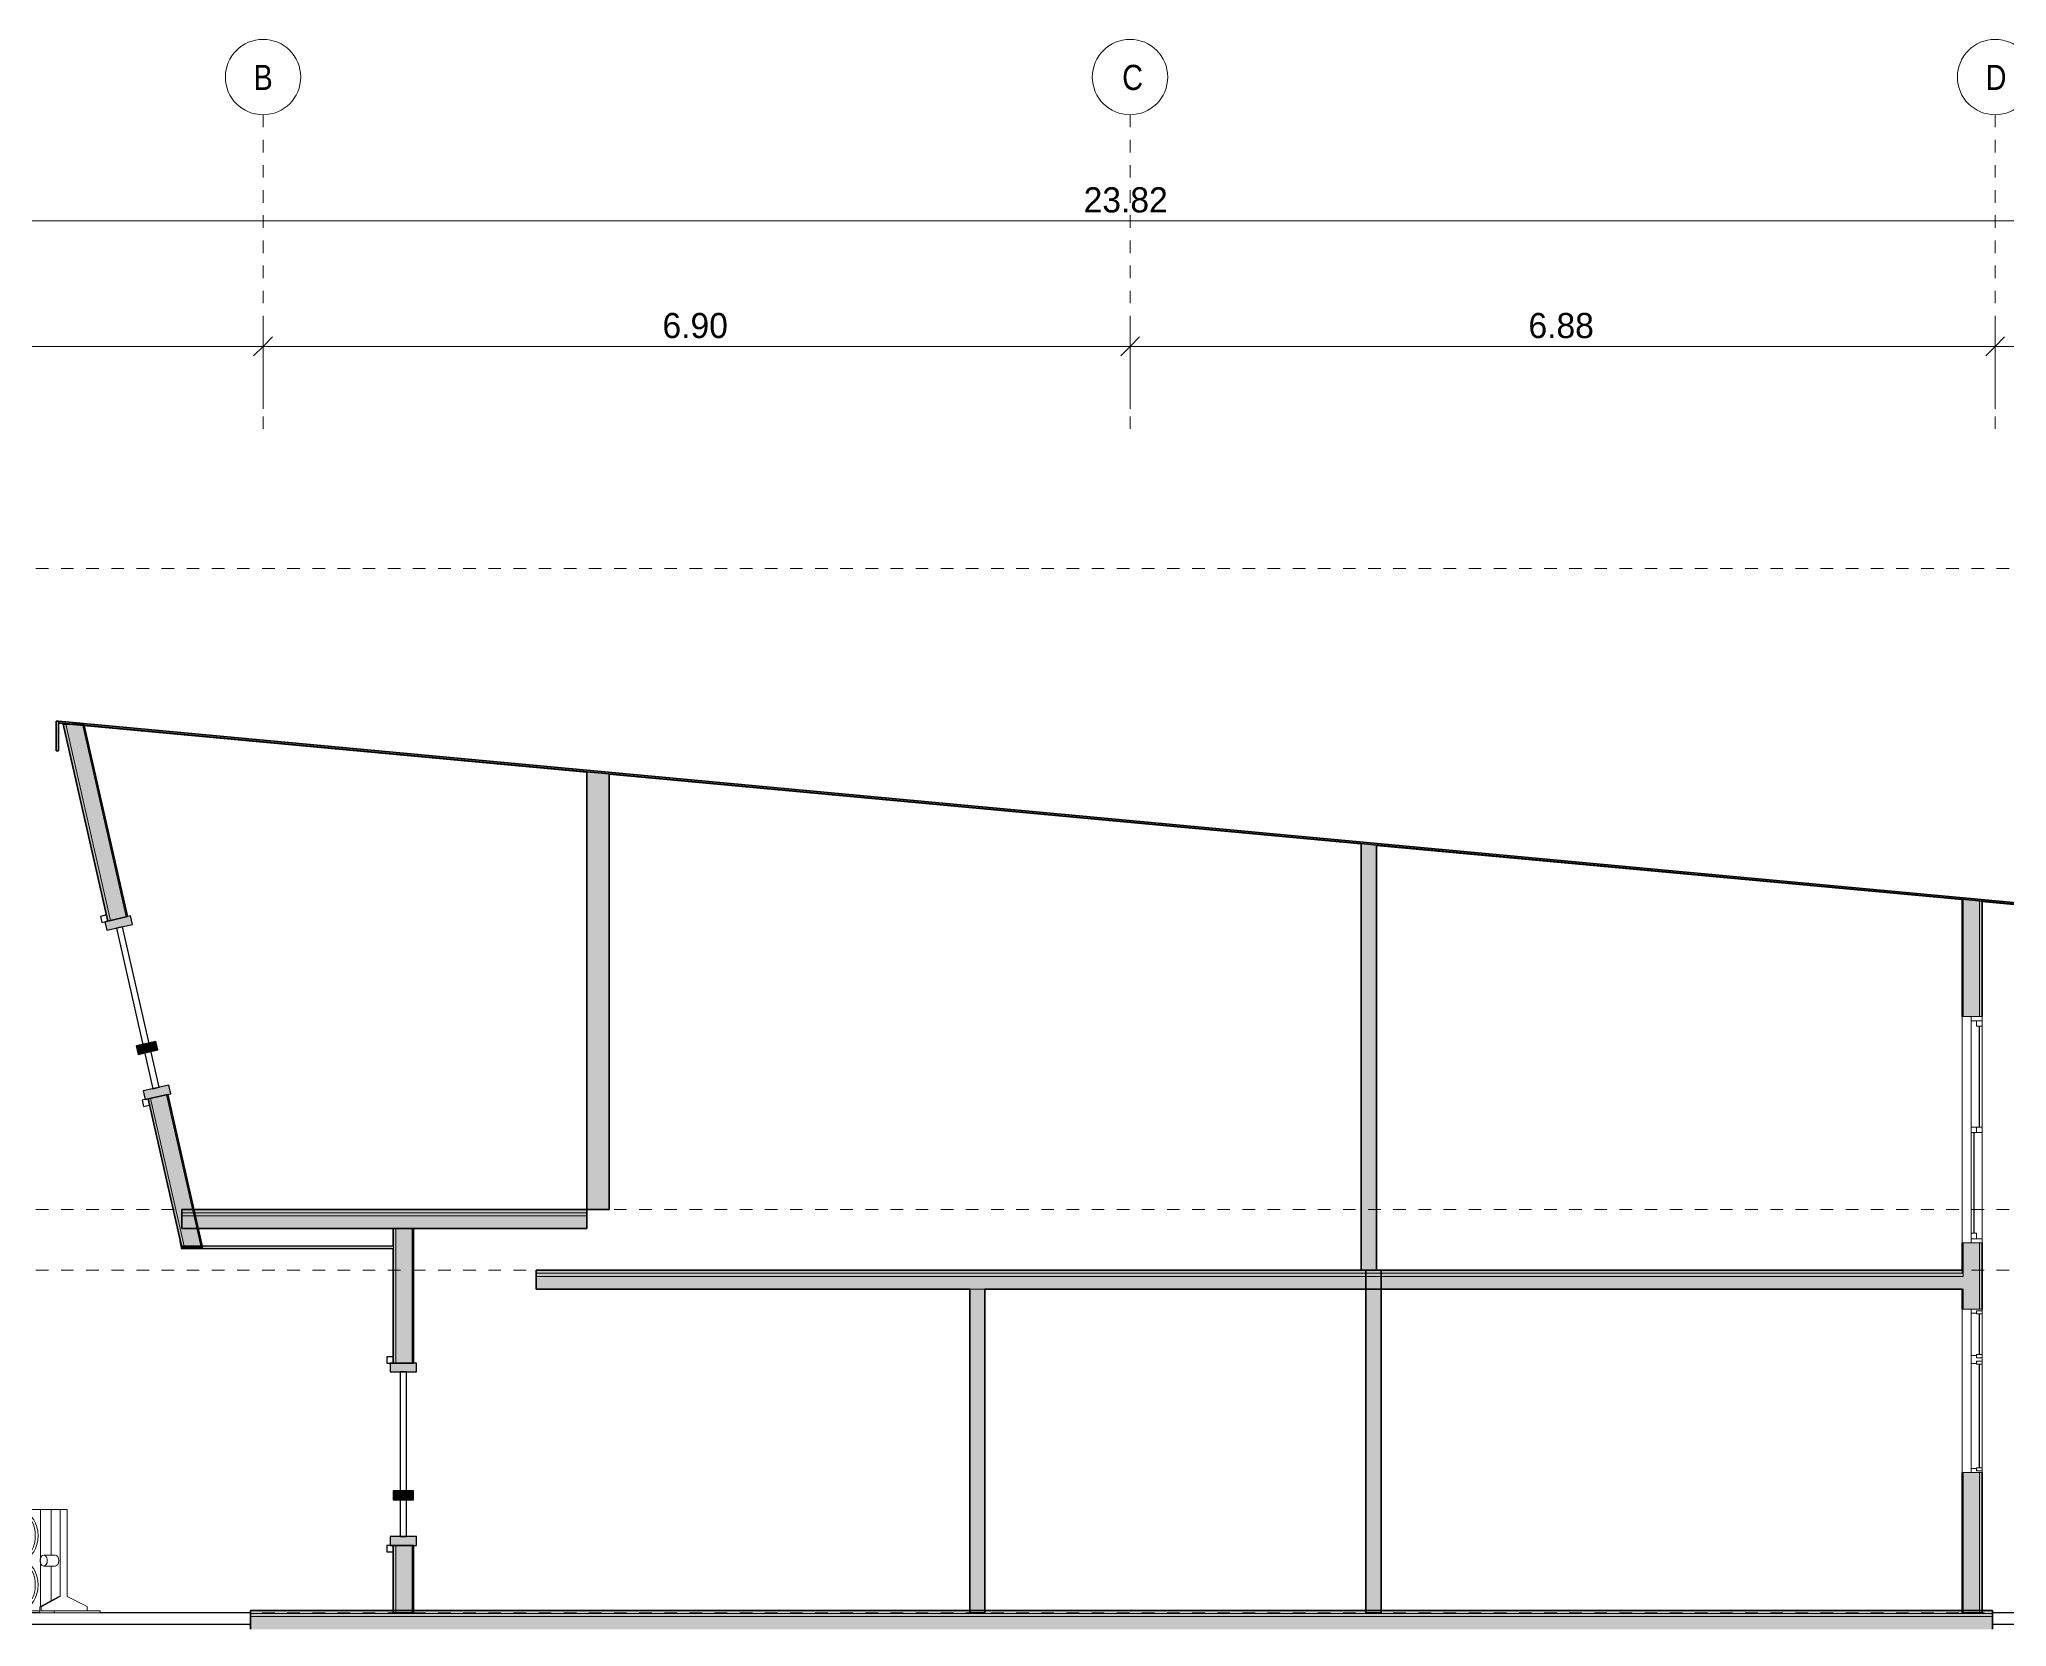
# Model space of a CAD drawing. Header units: metres. Extents: x -3 to 141, y -7 to 15.
# Drawn here: x 63.31 to 78.96, y 2.7 to 15.33 of the extents above; entities that cross this region are included whole.
import ezdxf

# ---------------------------------------------------------------- set-up
doc = ezdxf.new("R2010")
doc.units = ezdxf.units.M
doc.linetypes.add('Centre', pattern=[0.03175, 0.00635, -0.00475, 0.0159, -0.00475])
doc.linetypes.add('Grid Line', pattern=[0.022225, 0.0127, -0.003175, 0.003175, -0.003175])
for name, color, linetype, lineweight in [('A-ANNO-DIMS', 7, 'Continuous', 9), ('A-ANNO-DIMS-100', 7, 'Continuous', 9), ('A-CLNG', 7, 'Continuous', 9), ('A-CLNG-PATT', 7, 'Continuous', 35), ('A-FLOR', 7, 'Continuous', 9), ('A-FLOR-LEVL', 7, 'Continuous', 9), ('A-FLOR-MCUT', 7, 'Continuous', 9), ('A-GENM', 7, 'Continuous', 9), ('A-GLAZ', 7, 'Continuous', 9), ('A-ROOF', 7, 'Continuous', 9), ('A-ROOF-MCUT', 7, 'Continuous', 35), ('A-WALL', 7, 'Continuous', 9), ('A-WALL-PATT', 7, 'Continuous', 35), ('I-WALL', 7, 'Continuous', 9), ('M-EQPM', 7, 'Continuous', 9), ('S-GRID', 7, 'Continuous', 9), ('S-GRID-IDEN', 7, 'Continuous', 9)]:
    doc.layers.add(name, color=color, linetype=linetype, lineweight=lineweight)
doc.styles.add('Century Gothic_1', font='GOTHIC.TTF', dxfattribs={"height": 0.2})
doc.styles.add('Saira Condensed', font='SairaCondensed-Regular.ttf', dxfattribs={"height": 0.2})
doc.dimstyles.new('FCA_N_Cotas_E100', dxfattribs={"dimscale": 0.3048, "dimtxt": 0.208834, "dimasz": 0.492126, "dimexe": 0.656168, "dimexo": 0.656168, "dimgap": 0.032808, "dimtad": 1, "dimrnd": 0.01, "dimzin": 0, "dimdsep": 46, "dimtxsty": 'Century Gothic_1', "dimblk1": 'OBLIQUE', "dimblk2": 'OBLIQUE', "dimsah": 1, "dimcen": 0.09, "dimdle": 0.656168, "dimazin": 2, "dimtfac": 1, "dimtdec": 4, "dimtix": 1, "dimtmove": 0, "dimatfit": 3, "dimfxl": 1, "dimtvp": 1, "dimtolj": 1, "dimtzin": 0, "dimarcsym": 2})

# ---------------------------------------------------------------- blocks, each defined once
blk = doc.blocks.new('M_Corniza Generica - Gris-2486598-Sección 03')
at = {"layer": 'A-GENM', "lineweight": 25}
for p, q in [((-1.54, 5.768), (-1.545, 5.767)), ((-1.545, 5.767), (-1.534, 5.718)), ((-1.529, 5.719), (-1.54, 5.768)), ((-1.534, 5.718), (-1.529, 5.719))]:
    blk.add_line(p, q, dxfattribs=at)
blk = doc.blocks.new('M_Window-Double-Hung-Double - 1500 x 1800-2536811-Sección 03')
at = {"layer": 'A-GLAZ', "color": 8, "true_color": 0x808080}
for p, q in [((12.636, 7.556), (12.636, 5.756)), ((12.796, 5.756), (12.796, 7.556))]:
    blk.add_line(p, q, dxfattribs=at)
at = {"layer": 'A-GLAZ', "lineweight": 18}
for p, q in [((12.796, 7.556), (12.636, 7.556)), ((12.707, 7.524), (12.707, 7.556)), ((12.796, 7.524), (12.707, 7.524)), ((12.751, 7.524), (12.751, 7.48)), ((12.796, 7.556), (12.796, 7.48)), ((12.796, 7.48), (12.751, 7.48)), ((12.707, 6.634), (12.707, 6.678)), ((12.707, 6.678), (12.796, 6.678)), ((12.796, 6.634), (12.707, 6.634)), ((12.751, 6.678), (12.751, 6.634)), ((12.796, 6.678), (12.796, 6.634)), ((12.707, 5.832), (12.751, 5.832)), ((12.707, 5.756), (12.707, 5.832)), ((12.751, 5.832), (12.751, 5.788)), ((12.636, 5.756), (12.796, 5.756)), ((12.796, 5.788), (12.707, 5.788)), ((12.796, 5.788), (12.796, 5.756))]:
    blk.add_line(p, q, dxfattribs=at)
at = {"layer": 'A-GLAZ'}
for p, q in [((12.707, 7.524), (12.707, 6.678)), ((12.796, 7.48), (12.796, 6.678)), ((12.707, 6.634), (12.707, 5.832)), ((12.796, 6.634), (12.796, 5.788))]:
    blk.add_line(p, q, dxfattribs=at)
at = {"layer": 'A-GLAZ', "lineweight": 25}
for p, q in [((12.773, 6.678), (12.773, 7.48)), ((12.729, 6.634), (12.729, 5.832))]:
    blk.add_line(p, q, dxfattribs=at)
blk = doc.blocks.new('M_Ventana Ponton - 650 x 1400 mm-2537247-Sección 03')
at = {"layer": 'A-GLAZ', "color": 8, "true_color": 0x808080}
for p, q in [((12.636, 5.229), (12.636, 4.829)), ((12.796, 4.829), (12.796, 5.229)), ((12.636, 4.829), (12.636, 3.929)), ((12.796, 3.929), (12.796, 4.829))]:
    blk.add_line(p, q, dxfattribs=at)
at = {"layer": 'A-GLAZ', "lineweight": 18}
for p, q in [((12.636, 5.229), (12.796, 5.229)), ((12.707, 5.197), (12.707, 5.229)), ((12.751, 5.197), (12.707, 5.197)), ((12.751, 5.216), (12.751, 5.191)), ((12.796, 5.216), (12.751, 5.216)), ((12.796, 5.191), (12.751, 5.191)), ((12.796, 5.229), (12.796, 5.191)), ((12.751, 4.861), (12.707, 4.861)), ((12.707, 4.829), (12.707, 4.861)), ((12.751, 4.867), (12.796, 4.867)), ((12.751, 4.842), (12.751, 4.867)), ((12.796, 4.867), (12.796, 4.829)), ((12.707, 4.797), (12.707, 4.829)), ((12.751, 4.797), (12.707, 4.797)), ((12.796, 4.842), (12.751, 4.842)), ((12.751, 4.816), (12.751, 4.791)), ((12.796, 4.816), (12.751, 4.816)), ((12.796, 4.791), (12.751, 4.791)), ((12.796, 4.829), (12.796, 4.791)), ((12.636, 3.929), (12.796, 3.929)), ((12.751, 3.961), (12.707, 3.961)), ((12.707, 3.929), (12.707, 3.961)), ((12.751, 3.967), (12.796, 3.967)), ((12.751, 3.942), (12.751, 3.967)), ((12.796, 3.942), (12.751, 3.942)), ((12.796, 3.967), (12.796, 3.929))]:
    blk.add_line(p, q, dxfattribs=at)
at = {"layer": 'A-GLAZ'}
for p, q in [((12.707, 4.861), (12.707, 5.197)), ((12.796, 5.191), (12.796, 4.867)), ((12.707, 3.961), (12.707, 4.797)), ((12.796, 4.791), (12.796, 3.967))]:
    blk.add_line(p, q, dxfattribs=at)
at = {"layer": 'A-GLAZ', "lineweight": 25}
for p, q in [((12.773, 4.867), (12.773, 5.191)), ((12.773, 3.967), (12.773, 4.791))]:
    blk.add_line(p, q, dxfattribs=at)
blk = doc.blocks.new('M_Ventana Fachada ponton - M_Ventana Fachada ponton-2570500-Sección 03')
at = {"layer": 'A-GLAZ', "true_color": 0xc0c0c0}
h = blk.add_hatch(color=9, dxfattribs=at)
h.paths.add_polyline_path([(-1.821, 6.897), (-1.617, 6.943), (-1.632, 7.011), (-1.837, 6.965)])
h.paths.add_polyline_path([(-2.126, 8.243), (-1.922, 8.289), (-1.937, 8.357), (-2.142, 8.311)])
blk.add_hatch(color=9, dxfattribs=at).paths.add_polyline_path([(-1.877, 7.255), (-1.721, 7.291), (-1.737, 7.359), (-1.893, 7.324)])
at = {"layer": 'A-GLAZ', "lineweight": 25}
for p, q in [((-2.129, 8.365), (-2.177, 8.354)), ((-2.177, 8.354), (-2.166, 8.305)), ((-2.166, 8.305), (-2.118, 8.316)), ((-1.937, 8.357), (-2.142, 8.311)), ((-2.142, 8.311), (-2.126, 8.243)), ((-2.118, 8.316), (-2.129, 8.365)), ((-1.922, 8.289), (-1.937, 8.357)), ((-2.126, 8.243), (-1.922, 8.289)), ((-2, 8.271), (-2.048, 8.26)), ((-2.048, 8.26), (-1.759, 6.982)), ((-1.71, 6.994), (-2, 8.271)), ((-1.737, 7.359), (-1.893, 7.324)), ((-1.721, 7.291), (-1.737, 7.359)), ((-1.893, 7.324), (-1.877, 7.255)), ((-1.877, 7.255), (-1.721, 7.291)), ((-1.797, 6.902), (-1.846, 6.891)), ((-1.846, 6.891), (-1.835, 6.842)), ((-1.632, 7.011), (-1.837, 6.965)), ((-1.837, 6.965), (-1.821, 6.897)), ((-1.821, 6.897), (-1.617, 6.943)), ((-1.786, 6.853), (-1.797, 6.902)), ((-1.759, 6.982), (-1.71, 6.994)), ((-1.617, 6.943), (-1.632, 7.011)), ((-1.835, 6.842), (-1.786, 6.853))]:
    blk.add_line(p, q, dxfattribs=at)
blk = doc.blocks.new('M_Ventana Fachada ponton - M_Ventana Fachada ponton-V19-Sección 03')
at = {"layer": 'A-GLAZ', "true_color": 0xc0c0c0}
h = blk.add_hatch(color=9, dxfattribs=at)
h.paths.add_polyline_path([(0.128, 3.349), (0.338, 3.349), (0.338, 3.419), (0.128, 3.419)])
h.paths.add_polyline_path([(0.128, 4.73), (0.338, 4.73), (0.338, 4.8), (0.128, 4.8)])
blk.add_hatch(color=9, dxfattribs=at).paths.add_polyline_path([(0.313, 3.712), (0.313, 3.782), (0.153, 3.782), (0.153, 3.712)])
at = {"layer": 'A-GLAZ', "lineweight": 25}
for p, q in [((0.153, 4.85), (0.103, 4.85)), ((0.103, 4.85), (0.103, 4.8)), ((0.103, 4.8), (0.153, 4.8)), ((0.338, 4.8), (0.128, 4.8)), ((0.128, 4.8), (0.128, 4.73)), ((0.128, 4.73), (0.338, 4.73)), ((0.153, 4.8), (0.153, 4.85)), ((0.208, 4.73), (0.208, 3.419)), ((0.258, 4.73), (0.208, 4.73)), ((0.258, 3.419), (0.258, 4.73)), ((0.338, 4.73), (0.338, 4.8)), ((0.153, 3.782), (0.153, 3.712)), ((0.313, 3.782), (0.153, 3.782)), ((0.313, 3.712), (0.313, 3.782)), ((0.153, 3.712), (0.313, 3.712)), ((0.153, 3.349), (0.103, 3.349)), ((0.103, 3.349), (0.103, 3.299)), ((0.103, 3.299), (0.153, 3.299)), ((0.338, 3.419), (0.128, 3.419)), ((0.128, 3.419), (0.128, 3.349)), ((0.128, 3.349), (0.338, 3.349)), ((0.153, 3.299), (0.153, 3.349)), ((0.208, 3.419), (0.258, 3.419)), ((0.338, 3.349), (0.338, 3.419))]:
    blk.add_line(p, q, dxfattribs=at)
blk = doc.blocks.new('Generic Models 1 - Generic Models 1-2589847-Sección 03')
at = {"layer": 'A-GENM', "lineweight": 25}
for p, q in [((13.583, 2.812), (12.877, 2.812)), ((12.877, 2.812), (12.877, 2.722)), ((12.877, 2.722), (17.918, 2.722)), ((14.129, 2.812), (14.049, 2.812)), ((17.768, 2.812), (14.596, 2.812)), ((17.918, 2.722), (17.768, 2.812))]:
    blk.add_line(p, q, dxfattribs=at)
blk = doc.blocks.new('Generic Models 2 - Generic Models 1-2589999-Sección 03')
at = {"layer": 'A-GENM', "lineweight": 25}
for p, q in [((-5.766, 2.812), (-5.916, 2.722)), ((-5.916, 2.722), (-0.982, 2.722)), ((-2.659, 2.812), (-5.766, 2.812)), ((-0.982, 2.812), (-2.178, 2.812)), ((-0.982, 2.722), (-0.982, 2.812))]:
    blk.add_line(p, q, dxfattribs=at)
blk = doc.blocks.new('Ventilacion01 - Standard-V22-Sección 03')
at = {"layer": 'M-EQPM'}
for p, q in [((-2.926, 3.493), (-2.926, 3.635)), ((-2.655, 3.635), (-2.926, 3.635)), ((-2.791, 3.606), (-2.813, 3.606)), ((-2.655, 3.232), (-2.655, 3.635)), ((-2.568, 3.635), (-2.655, 3.635)), ((-2.498, 3.635), (-2.568, 3.635)), ((-2.568, 3.635), (-2.568, 3.271)), ((-2.441, 3.635), (-2.498, 3.635)), ((-2.498, 3.635), (-2.498, 2.943)), ((-2.441, 2.943), (-2.441, 3.635)), ((-2.95, 3.462), (-2.952, 3.456)), ((-2.859, 3.499), (-2.908, 3.499)), ((-2.952, 3.396), (-2.95, 3.389)), ((-2.926, 3.102), (-2.926, 3.358)), ((-2.908, 3.352), (-2.859, 3.352)), ((-2.926, 3.278), (-2.961, 3.278)), ((-2.961, 3.192), (-2.926, 3.192)), ((-2.813, 3.246), (-2.791, 3.246)), ((-2.791, 3.214), (-2.813, 3.214)), ((-2.655, 2.862), (-2.655, 3.223)), ((-2.537, 3.271), (-2.628, 3.271)), ((-2.628, 3.185), (-2.537, 3.185)), ((-2.568, 3.185), (-2.568, 2.91)), ((-2.95, 3.071), (-2.952, 3.064)), ((-2.952, 3.004), (-2.95, 2.998)), ((-2.859, 3.108), (-2.908, 3.108)), ((-3.061, 2.828), (-3.166, 2.828)), ((-3.166, 2.828), (-3.166, 2.812)), ((-3.061, 2.86), (-2.926, 2.934)), ((-3.061, 2.828), (-3.061, 2.86)), ((-3.051, 2.86), (-3.061, 2.86)), ((-2.926, 2.929), (-3.051, 2.86)), ((-3.051, 2.86), (-3.051, 2.812)), ((-2.926, 2.828), (-2.926, 2.967)), ((-2.659, 2.828), (-2.926, 2.828)), ((-2.908, 2.961), (-2.859, 2.961)), ((-2.813, 2.854), (-2.791, 2.854)), ((-2.659, 2.86), (-2.508, 2.943)), ((-2.659, 2.812), (-2.659, 2.86)), ((-2.649, 2.86), (-2.659, 2.86)), ((-2.498, 2.943), (-2.649, 2.86)), ((-2.649, 2.86), (-2.649, 2.828)), ((-2.544, 2.828), (-2.649, 2.828)), ((-2.544, 2.812), (-2.544, 2.828)), ((-2.544, 2.828), (-2.178, 2.828)), ((-2.508, 2.943), (-2.498, 2.943)), ((-2.283, 2.864), (-2.441, 2.943)), ((-2.283, 2.828), (-2.283, 2.864)), ((-2.178, 2.812), (-2.178, 2.828)), ((-2.659, 2.812), (-2.544, 2.812)), ((-2.178, 2.812), (-2.544, 2.812))]:
    blk.add_line(p, q, dxfattribs=at)
for centre, major_axis, start_param, end_param in [((-2.813, 3.426), (0, 0.18), 4.712389, 7.452608), ((-2.791, 3.426), (0, 0.18), 3.141593, 6.283185), ((-2.791, 3.426), (0, 0.18), 4.712389, 6.283185), ((-2.917, 3.426), (0, 0.0606), 4.712389, 7.853982), ((-2.908, 3.426), (0, 0.0736), 4.712389, 7.441547), ((-2.859, 3.426), (0, 0.0736), 4.712389, 6.283185), ((-2.917, 3.426), (0, 0.0606), 1.570796, 4.712389), ((-2.908, 3.426), (0, 0.0736), 1.983231, 4.712389), ((-2.813, 3.426), (0, 0.18), 1.97217, 4.712389), ((-2.859, 3.426), (0, 0.0736), 3.141593, 4.712389), ((-2.791, 3.426), (0, 0.18), 3.141593, 4.712389), ((-2.961, 3.235), (0, 0.043), 4.712389, 7.402585), ((-2.961, 3.235), (0, 0.043), 3.889459, 4.712389), ((-2.813, 3.034), (0, 0.18), 4.712389, 7.452608), ((-2.791, 3.034), (0, 0.18), 3.141593, 6.283185), ((-2.791, 3.034), (0, 0.18), 4.712389, 6.283185), ((-2.628, 3.228), (0, 0.043), 4.712389, 7.853982), ((-2.628, 3.228), (0, 0.043), 1.570796, 3.141593), ((-2.628, 3.228), (0, 0.043), 3.141593, 4.712389), ((-2.537, 3.228), (0, 0.043), 4.712389, 6.283185), ((-2.537, 3.228), (0, 0.043), 3.141593, 4.712389), ((-2.917, 3.034), (0, 0.0606), 4.712389, 7.853982), ((-2.917, 3.034), (0, 0.0606), 1.570796, 4.712389), ((-2.908, 3.034), (0, 0.0736), 4.712389, 7.441547), ((-2.908, 3.034), (0, 0.0736), 1.983231, 4.712389), ((-2.813, 3.034), (0, 0.18), 1.97217, 4.712389), ((-2.859, 3.034), (0, 0.0736), 4.712389, 6.283185), ((-2.859, 3.034), (0, 0.0736), 3.141593, 4.712389), ((-2.791, 3.034), (0, 0.18), 3.141593, 4.712389)]:
    blk.add_ellipse(centre, major_axis=major_axis, ratio=0.656059, start_param=start_param, end_param=end_param, dxfattribs=at)
blk = doc.blocks.new('Grid - 3mm-1144979-Sección 03')
at = {"layer": 'S-GRID-IDEN', "color": 253, "true_color": 0xaaaaaa}
blk.add_circle((-5.916, 15.032), 0.3, dxfattribs=at)
blk = doc.blocks.new('DIMBLOCK11-Sección 03')
at = {"layer": 'A-ANNO-DIMS-100'}
for p, q in [((78.869, 12.889), (78.869, 13.089)), ((83.878, 12.889), (83.878, 13.089)), ((84.078, 12.889), (78.869, 12.889)), ((78.869, 12.889), (78.869, 12.392)), ((83.878, 12.889), (83.878, 12.392))]:
    blk.add_line(p, q, dxfattribs=at)
at = {"layer": 'A-ANNO-DIMS-100', "lineweight": 35}
for p, q in [((78.869, 12.889), (78.794, 12.814)), ((78.869, 12.889), (78.944, 12.964)), ((83.878, 12.889), (83.803, 12.814)), ((83.878, 12.889), (83.953, 12.964))]:
    blk.add_line(p, q, dxfattribs=at)
at = {"layer": 'A-ANNO-DIMS-100', "color": 0, "insert": (81.101, 13.155), "char_height": 0.2, "width": 0.65236, "attachment_point": 1, "line_spacing_factor": 0.984502, "style": 'Century Gothic_1'}
blk.add_mtext('5.01', dxfattribs=at)
blk = doc.blocks.new('_Oblique')
at = {"color": 0, "linetype": 'ByBlock', "lineweight": -2}
blk.add_line((-0.5, -0.5), (0.5, 0.5), dxfattribs=at)
blk = doc.blocks.new('DIMBLOCK12-Sección 03')
at = {"layer": 'A-ANNO-DIMS-100'}
for p, q in [((71.986, 12.889), (71.986, 13.089)), ((78.869, 12.889), (78.869, 13.089)), ((78.869, 12.889), (71.986, 12.889)), ((71.986, 12.889), (71.986, 12.392)), ((78.869, 12.889), (78.869, 12.392))]:
    blk.add_line(p, q, dxfattribs=at)
at = {"layer": 'A-ANNO-DIMS-100', "lineweight": 35}
for p, q in [((71.986, 12.889), (71.911, 12.814)), ((71.986, 12.889), (72.061, 12.964)), ((78.869, 12.889), (78.794, 12.814)), ((78.869, 12.889), (78.944, 12.964))]:
    blk.add_line(p, q, dxfattribs=at)
at = {"layer": 'A-ANNO-DIMS-100', "color": 0, "insert": (75.155, 13.155), "char_height": 0.2, "width": 0.65236, "attachment_point": 1, "line_spacing_factor": 0.984502, "style": 'Century Gothic_1'}
blk.add_mtext('6.88', dxfattribs=at)
blk = doc.blocks.new('DIMBLOCK13-Sección 03')
at = {"layer": 'A-ANNO-DIMS-100'}
for p, q in [((65.087, 12.889), (65.087, 13.089)), ((71.986, 12.889), (71.986, 13.089)), ((71.986, 12.889), (65.087, 12.889)), ((65.087, 12.889), (65.087, 12.392)), ((71.986, 12.889), (71.986, 12.392))]:
    blk.add_line(p, q, dxfattribs=at)
at = {"layer": 'A-ANNO-DIMS-100', "lineweight": 35}
for p, q in [((65.087, 12.889), (65.012, 12.814)), ((65.087, 12.889), (65.162, 12.964)), ((71.986, 12.889), (71.911, 12.814)), ((71.986, 12.889), (72.061, 12.964))]:
    blk.add_line(p, q, dxfattribs=at)
at = {"layer": 'A-ANNO-DIMS-100', "color": 0, "insert": (68.265, 13.155), "char_height": 0.2, "width": 0.65236, "attachment_point": 1, "line_spacing_factor": 0.984502, "style": 'Century Gothic_1'}
blk.add_mtext('6.90', dxfattribs=at)
blk = doc.blocks.new('DIMBLOCK14-Sección 03')
at = {"layer": 'A-ANNO-DIMS-100'}
for p, q in [((60.054, 12.889), (60.054, 13.089)), ((65.087, 12.889), (65.087, 13.089)), ((65.087, 12.889), (59.854, 12.889)), ((60.054, 12.889), (60.054, 12.392)), ((65.087, 12.889), (65.087, 12.392))]:
    blk.add_line(p, q, dxfattribs=at)
at = {"layer": 'A-ANNO-DIMS-100', "lineweight": 35}
for p, q in [((60.054, 12.889), (59.979, 12.814)), ((60.054, 12.889), (60.129, 12.964)), ((65.087, 12.889), (65.012, 12.814)), ((65.087, 12.889), (65.162, 12.964))]:
    blk.add_line(p, q, dxfattribs=at)
at = {"layer": 'A-ANNO-DIMS-100', "color": 0, "insert": (62.299, 13.155), "char_height": 0.2, "width": 0.65236, "attachment_point": 1, "line_spacing_factor": 0.984502, "style": 'Century Gothic_1'}
blk.add_mtext('5.03', dxfattribs=at)
blk = doc.blocks.new('DIMBLOCK15-Sección 03')
at = {"layer": 'A-ANNO-DIMS-100'}
for p, q in [((60.054, 13.889), (60.054, 14.089)), ((83.878, 13.889), (83.878, 14.089)), ((59.854, 13.889), (84.078, 13.889)), ((60.054, 13.889), (60.054, 12.392)), ((83.878, 13.889), (83.878, 12.392))]:
    blk.add_line(p, q, dxfattribs=at)
at = {"layer": 'A-ANNO-DIMS-100', "lineweight": 35}
for p, q in [((60.054, 13.889), (60.129, 13.964)), ((83.878, 13.889), (83.953, 13.964)), ((60.054, 13.889), (59.979, 13.814)), ((83.878, 13.889), (83.803, 13.814))]:
    blk.add_line(p, q, dxfattribs=at)
at = {"layer": 'A-ANNO-DIMS-100', "color": 0, "insert": (71.616, 14.155), "char_height": 0.2, "width": 0.83931, "attachment_point": 1, "line_spacing_factor": 0.984502, "style": 'Century Gothic_1'}
blk.add_mtext('23.82', dxfattribs=at)

msp = doc.modelspace()

# ---------------------------------------------------------------- hatches: boundary and pattern name
at = {"layer": 'A-CLNG-PATT', "lineweight": 9, "true_color": 0xc0c0c0}
msp.add_hatch(color=9, dxfattribs=at).paths.add_polyline_path([(64.764, 5.711), (66.124, 5.711), (66.123, 5.731), (64.436, 5.731), (64.436, 5.711)])
at = {"layer": 'A-FLOR', "true_color": 0x9a9a9a}
for points in [[(67.662, 5.996), (67.662, 6.021), (64.441, 6.021), (64.441, 5.996)], [(67.662, 5.971), (67.662, 5.996), (64.441, 5.996), (64.441, 5.971)], [(64.441, 5.871), (67.662, 5.871), (67.662, 5.971), (64.441, 5.971), (64.441, 5.946)], [(75.153, 5.514), (78.605, 5.514), (78.605, 5.539), (67.261, 5.539), (67.261, 5.514), (71.69, 5.514)], [(78.615, 5.489), (78.615, 5.514), (67.261, 5.514), (67.261, 5.489), (78.615, 5.489)], [(71.69, 5.389), (78.615, 5.389), (78.615, 5.489), (67.261, 5.489), (67.261, 5.389), (70.831, 5.389)], [(78.615, 2.807), (78.847, 2.807), (78.847, 2.832), (64.988, 2.832), (64.988, 2.807), (75.153, 2.807)], [(78.615, 2.783), (78.847, 2.783), (78.847, 2.807), (64.988, 2.807), (64.988, 2.783), (75.153, 2.783)], [(78.822, 2.682), (78.847, 2.682), (78.847, 2.783), (64.988, 2.783), (64.988, 2.682), (78.615, 2.682)]]:
    msp.add_hatch(color=253, dxfattribs=at).paths.add_polyline_path(points)
at = {"layer": 'A-ROOF', "true_color": 0x9a9a9a}
for points in [[(79.467, 8.412), (79.467, 8.422), (63.46, 9.907), (63.46, 9.897), (71.69, 9.134)], [(79.467, 8.407), (79.467, 8.412), (63.46, 9.897), (63.46, 9.892), (78.765, 8.472)]]:
    msp.add_hatch(color=253, dxfattribs=at).paths.add_polyline_path(points)
at = {"layer": 'A-WALL', "true_color": 0x9a9a9a}
h = msp.add_hatch(color=253, dxfattribs=at)
h.paths.add_polyline_path([(64.441, 5.718), (64.462, 5.718), (64.192, 6.906), (64.173, 6.902), (64.389, 5.946)])
h.paths.add_polyline_path([(63.852, 8.316), (63.872, 8.321), (63.518, 9.884), (63.497, 9.884)])
h = msp.add_hatch(color=253, dxfattribs=at)
h.paths.add_polyline_path([(64.462, 5.718), (64.595, 5.718), (64.319, 6.935), (64.192, 6.906), (64.41, 5.946)])
h.paths.add_polyline_path([(63.872, 8.321), (63.999, 8.35), (63.651, 9.884), (63.518, 9.884)])
h = msp.add_hatch(color=253, dxfattribs=at)
h.paths.add_polyline_path([(64.595, 5.718), (64.605, 5.718), (64.329, 6.937), (64.319, 6.935), (64.543, 5.946)])
h.paths.add_polyline_path([(63.999, 8.35), (64.008, 8.352), (63.661, 9.884), (63.651, 9.884)])
at = {"layer": 'A-WALL-PATT', "lineweight": 9, "true_color": 0x9a9a9a}
for points in [[(67.842, 6.021), (67.842, 9.486), (67.662, 9.502), (67.662, 6.021)], [(73.945, 5.539), (73.945, 8.919), (73.825, 8.93), (73.825, 5.539)], [(73.982, 2.812), (73.982, 5.539), (73.862, 5.539), (73.862, 2.812)], [(70.831, 2.812), (70.831, 5.389), (70.711, 5.389), (70.711, 2.812)]]:
    msp.add_hatch(color=253, dxfattribs=at).paths.add_polyline_path(points)
at = {"layer": 'I-WALL', "true_color": 0x9a9a9a}
h = msp.add_hatch(color=253, dxfattribs=at)
h.paths.add_polyline_path([(78.615, 2.812), (78.615, 3.929), (78.605, 3.929), (78.605, 2.812), (78.615, 2.812)])
h.paths.add_polyline_path([(78.615, 5.229), (78.615, 5.229), (78.615, 5.389), (78.605, 5.389), (78.605, 5.229)])
h.paths.add_polyline_path([(78.615, 5.514), (78.615, 5.514), (78.615, 5.756), (78.605, 5.756), (78.605, 5.514)])
h.paths.add_polyline_path([(78.605, 7.556), (78.615, 7.556), (78.615, 8.486), (78.605, 8.487)])
h = msp.add_hatch(color=253, dxfattribs=at)
h.paths.add_polyline_path([(78.745, 2.812), (78.745, 3.929), (78.615, 3.929), (78.615, 2.812)])
h.paths.add_polyline_path([(78.745, 5.229), (78.745, 5.756), (78.615, 5.756), (78.615, 5.229)])
h.paths.add_polyline_path([(78.615, 7.556), (78.745, 7.556), (78.745, 8.474), (78.615, 8.486)])
h = msp.add_hatch(color=253, dxfattribs=at)
h.paths.add_polyline_path([(78.765, 2.812), (78.765, 3.929), (78.745, 3.929), (78.745, 2.812)])
h.paths.add_polyline_path([(78.765, 5.229), (78.765, 5.756), (78.745, 5.756), (78.745, 5.229)])
h.paths.add_polyline_path([(78.745, 7.556), (78.765, 7.556), (78.765, 8.472), (78.745, 8.474)])
h = msp.add_hatch(color=253, dxfattribs=at)
h.paths.add_polyline_path([(66.143, 2.812), (66.143, 3.349), (66.123, 3.349), (66.123, 2.812)])
h.paths.add_polyline_path([(66.123, 4.8), (66.143, 4.8), (66.143, 5.871), (66.123, 5.871), (66.123, 5.711)])
h = msp.add_hatch(color=253, dxfattribs=at)
h.paths.add_polyline_path([(66.143, 2.812), (66.273, 2.812), (66.273, 3.349), (66.143, 3.349)])
h.paths.add_polyline_path([(66.143, 4.8), (66.273, 4.8), (66.273, 5.871), (66.143, 5.871)])
h = msp.add_hatch(color=253, dxfattribs=at)
h.paths.add_polyline_path([(66.273, 2.812), (66.283, 2.812), (66.283, 3.349), (66.273, 3.349)])
h.paths.add_polyline_path([(66.273, 4.8), (66.283, 4.8), (66.283, 5.871), (66.273, 5.871)])

# ---------------------------------------------------------------- linework, layer by layer
at = {"layer": 'A-CLNG', "lineweight": 25}
for p, q in [((66.123, 5.731), (64.436, 5.731)), ((64.436, 5.731), (64.436, 5.711)), ((64.436, 5.711), (66.123, 5.711))]:
    msp.add_line(p, q, dxfattribs=at)
at = {"layer": 'A-FLOR', "lineweight": 35}
for p, q in [((67.662, 6.021), (64.441, 6.021)), ((64.441, 6.021), (64.441, 5.871)), ((67.662, 5.871), (67.662, 6.021)), ((64.441, 5.871), (67.662, 5.871)), ((78.605, 5.539), (67.261, 5.539)), ((67.261, 5.539), (67.261, 5.389)), ((67.261, 5.389), (70.711, 5.389)), ((70.831, 5.389), (78.605, 5.389)), ((78.847, 2.832), (64.988, 2.832)), ((64.988, 2.832), (64.988, 2.682)), ((78.847, 2.682), (78.847, 2.832))]:
    msp.add_line(p, q, dxfattribs=at)
at = {"layer": 'A-FLOR-LEVL', "color": 253, "linetype": 'Centre', "true_color": 0xaaaaaa}
for p, q in [((55.28, 11.121), (88.1, 11.121)), ((55.28, 6.021), (88.1, 6.021)), ((55.28, 5.539), (86.83, 5.539)), ((55.28, 2.812), (88.1, 2.812))]:
    msp.add_line(p, q, dxfattribs=at)
at = {"layer": 'A-FLOR-MCUT'}
for p, q in [((67.662, 5.996), (64.441, 5.996)), ((67.662, 5.971), (64.441, 5.971)), ((78.615, 5.514), (67.261, 5.514)), ((78.615, 5.489), (67.261, 5.489)), ((78.847, 2.807), (64.988, 2.807)), ((78.847, 2.783), (64.988, 2.783))]:
    msp.add_line(p, q, dxfattribs=at)
at = {"layer": 'A-ROOF', "lineweight": 35}
for p, q in [((79.467, 8.422), (63.46, 9.907)), ((63.46, 9.892), (67.662, 9.502)), ((67.842, 9.486), (73.825, 8.93)), ((73.945, 8.919), (78.605, 8.487)), ((78.765, 8.472), (79.467, 8.407))]:
    msp.add_line(p, q, dxfattribs=at)
at = {"layer": 'A-ROOF'}
msp.add_line((63.46, 9.897), (79.467, 8.412), dxfattribs=at)
at = {"layer": 'A-ROOF-MCUT'}
for p, q in [((63.46, 9.907), (63.441, 9.907)), ((63.441, 9.907), (63.441, 9.672)), ((63.46, 9.672), (63.46, 9.907)), ((63.441, 9.672), (63.46, 9.672))]:
    msp.add_line(p, q, dxfattribs=at)
at = {"layer": 'A-WALL', "lineweight": 35}
for p, q in [((63.661, 9.884), (63.497, 9.884)), ((63.497, 9.884), (63.852, 8.316)), ((64.008, 8.352), (63.661, 9.884)), ((67.662, 9.502), (67.662, 6.021)), ((67.842, 6.021), (67.842, 9.486)), ((73.825, 8.93), (73.825, 5.539)), ((73.945, 5.539), (73.945, 8.919)), ((63.852, 8.316), (64.008, 8.352)), ((64.329, 6.937), (64.173, 6.902)), ((64.173, 6.902), (64.441, 5.718)), ((64.605, 5.718), (64.329, 6.937)), ((67.662, 6.021), (67.842, 6.021)), ((64.441, 5.718), (64.605, 5.718)), ((73.862, 5.539), (73.862, 2.812)), ((73.982, 2.812), (73.982, 5.539)), ((70.711, 5.389), (70.711, 2.812)), ((70.831, 2.812), (70.831, 5.389)), ((70.711, 2.812), (70.831, 2.812)), ((73.862, 2.812), (73.982, 2.812))]:
    msp.add_line(p, q, dxfattribs=at)
at = {"layer": 'A-WALL'}
for p, q in [((63.518, 9.884), (63.872, 8.321)), ((63.651, 9.884), (63.999, 8.35)), ((67.842, 9.486), (67.662, 9.502)), ((73.945, 8.919), (73.825, 8.93)), ((78.765, 8.472), (78.605, 8.487)), ((78.615, 7.556), (78.615, 8.486)), ((78.745, 7.556), (78.745, 8.474)), ((64.192, 6.906), (64.462, 5.718)), ((64.319, 6.935), (64.595, 5.718)), ((66.143, 5.871), (66.143, 4.8)), ((66.273, 5.871), (66.273, 4.8)), ((66.123, 5.731), (66.124, 5.731)), ((66.124, 5.711), (66.123, 5.711)), ((66.124, 5.731), (66.124, 5.711)), ((78.615, 5.539), (78.615, 5.756)), ((78.745, 5.229), (78.745, 5.756)), ((78.605, 5.539), (78.605, 5.514)), ((78.615, 5.514), (78.615, 5.489)), ((70.831, 5.389), (70.711, 5.389)), ((78.615, 5.389), (78.605, 5.389)), ((78.615, 5.229), (78.615, 5.389)), ((78.615, 2.812), (78.615, 3.929)), ((78.745, 2.812), (78.745, 3.929)), ((66.143, 3.349), (66.143, 2.812)), ((66.273, 3.349), (66.273, 2.812))]:
    msp.add_line(p, q, dxfattribs=at)
at = {"layer": 'I-WALL', "lineweight": 35}
for p, q in [((78.605, 8.487), (78.605, 7.556)), ((78.765, 7.556), (78.765, 8.472)), ((66.123, 5.871), (66.123, 5.731)), ((66.283, 4.8), (66.283, 5.871)), ((66.123, 5.711), (66.123, 4.8)), ((78.605, 5.756), (78.605, 5.539)), ((78.765, 5.229), (78.765, 5.756)), ((78.605, 5.389), (78.605, 5.229)), ((66.123, 4.8), (66.283, 4.8)), ((78.605, 3.929), (78.605, 2.812)), ((78.765, 2.812), (78.765, 3.929)), ((66.123, 3.349), (66.123, 2.812)), ((66.283, 3.349), (66.123, 3.349)), ((66.283, 2.812), (66.283, 3.349)), ((66.123, 2.812), (66.283, 2.812)), ((78.605, 2.812), (78.765, 2.812))]:
    msp.add_line(p, q, dxfattribs=at)
at = {"layer": 'I-WALL'}
msp.add_line((78.615, 5.539), (78.615, 5.514), dxfattribs=at)
at = {"layer": 'S-GRID', "color": 254, "linetype": 'Grid Line', "true_color": 0xd4d4d4}
for p, q in [((65.087, 12.232), (65.087, 14.732)), ((71.986, 12.232), (71.986, 14.732)), ((78.869, 12.232), (78.869, 14.732))]:
    msp.add_line(p, q, dxfattribs=at)

# ---------------------------------------------------------------- block references
at = {"layer": 'A-GENM', "color": 8, "true_color": 0x808080}
for name in ['M_Corniza Generica - Gris-2486598-Sección 03', 'Generic Models 2 - Generic Models 1-2589999-Sección 03', 'Generic Models 1 - Generic Models 1-2589847-Sección 03']:
    msp.add_blockref(name, (65.97, 0), dxfattribs=at)
at = {"layer": 'A-GLAZ', "color": 8, "true_color": 0x808080}
for name in ['M_Ventana Fachada ponton - M_Ventana Fachada ponton-2570500-Sección 03', 'M_Ventana Fachada ponton - M_Ventana Fachada ponton-V19-Sección 03']:
    msp.add_blockref(name, (65.97, 0), dxfattribs=at)
at = {"layer": 'A-GLAZ'}
for name in ['M_Window-Double-Hung-Double - 1500 x 1800-2536811-Sección 03', 'M_Ventana Ponton - 650 x 1400 mm-2537247-Sección 03']:
    msp.add_blockref(name, (65.97, 0), dxfattribs=at)
at = {"layer": 'M-EQPM'}
msp.add_blockref('Ventilacion01 - Standard-V22-Sección 03', (65.97, 0), dxfattribs=at)
at = {"layer": 'S-GRID-IDEN', "color": 253, "true_color": 0xaaaaaa}
for p in [(71.003, 0), (77.901, 0), (84.784, 0)]:
    msp.add_blockref('Grid - 3mm-1144979-Sección 03', p, dxfattribs=at)

# ---------------------------------------------------------------- texts
at = {"layer": 'S-GRID-IDEN', "color": 253, "true_color": 0xaaaaaa, "char_height": 0.2, "attachment_point": 1, "style": 'Saira Condensed'}
for s, insert, width in [('B', (65.011, 15.129), 0.17637), ('C', (71.923, 15.129), 0.1443), ('D', (78.793, 15.129), 0.17637)]:
    msp.add_mtext(s, dxfattribs=dict(at, insert=insert, width=width))

# ---------------------------------------------------------------- dimensions: what is measured, and where the dimension line sits
at = {"layer": 'A-ANNO-DIMS'}
for base, p1, p2, override, picture, middle in [((83.878, 13.889), (60.054, 12.192), (83.878, 12.192), {"dimpost": '<>', "dimfxl": 23.823665}, 'DIMBLOCK15-Sección 03', (71.966, 14.004)), ((60.054, 12.889), (65.087, 12.192), (60.054, 12.192), {"dimpost": '<>', "dimfxl": 5.032882}, 'DIMBLOCK14-Sección 03', (62.571, 13.004)), ((65.087, 12.889), (71.986, 12.192), (65.087, 12.192), {"dimpost": '<>', "dimfxl": 6.898516}, 'DIMBLOCK13-Sección 03', (68.536, 13.004)), ((71.986, 12.889), (78.869, 12.192), (71.986, 12.192), {"dimpost": '<>', "dimfxl": 6.882891}, 'DIMBLOCK12-Sección 03', (75.427, 13.004)), ((78.869, 12.889), (83.878, 12.192), (78.869, 12.192), {"dimpost": '<>', "dimfxl": 5.009375}, 'DIMBLOCK11-Sección 03', (81.373, 13.004))]:
    dim = msp.add_linear_dim(base=base, p1=p1, p2=p2, dimstyle='FCA_N_Cotas_E100', override=override, dxfattribs=at)
    dim.commit()
    dim.dimension.update_dxf_attribs({"geometry": picture, "text_midpoint": middle})

doc.saveas('drawing.dxf')
